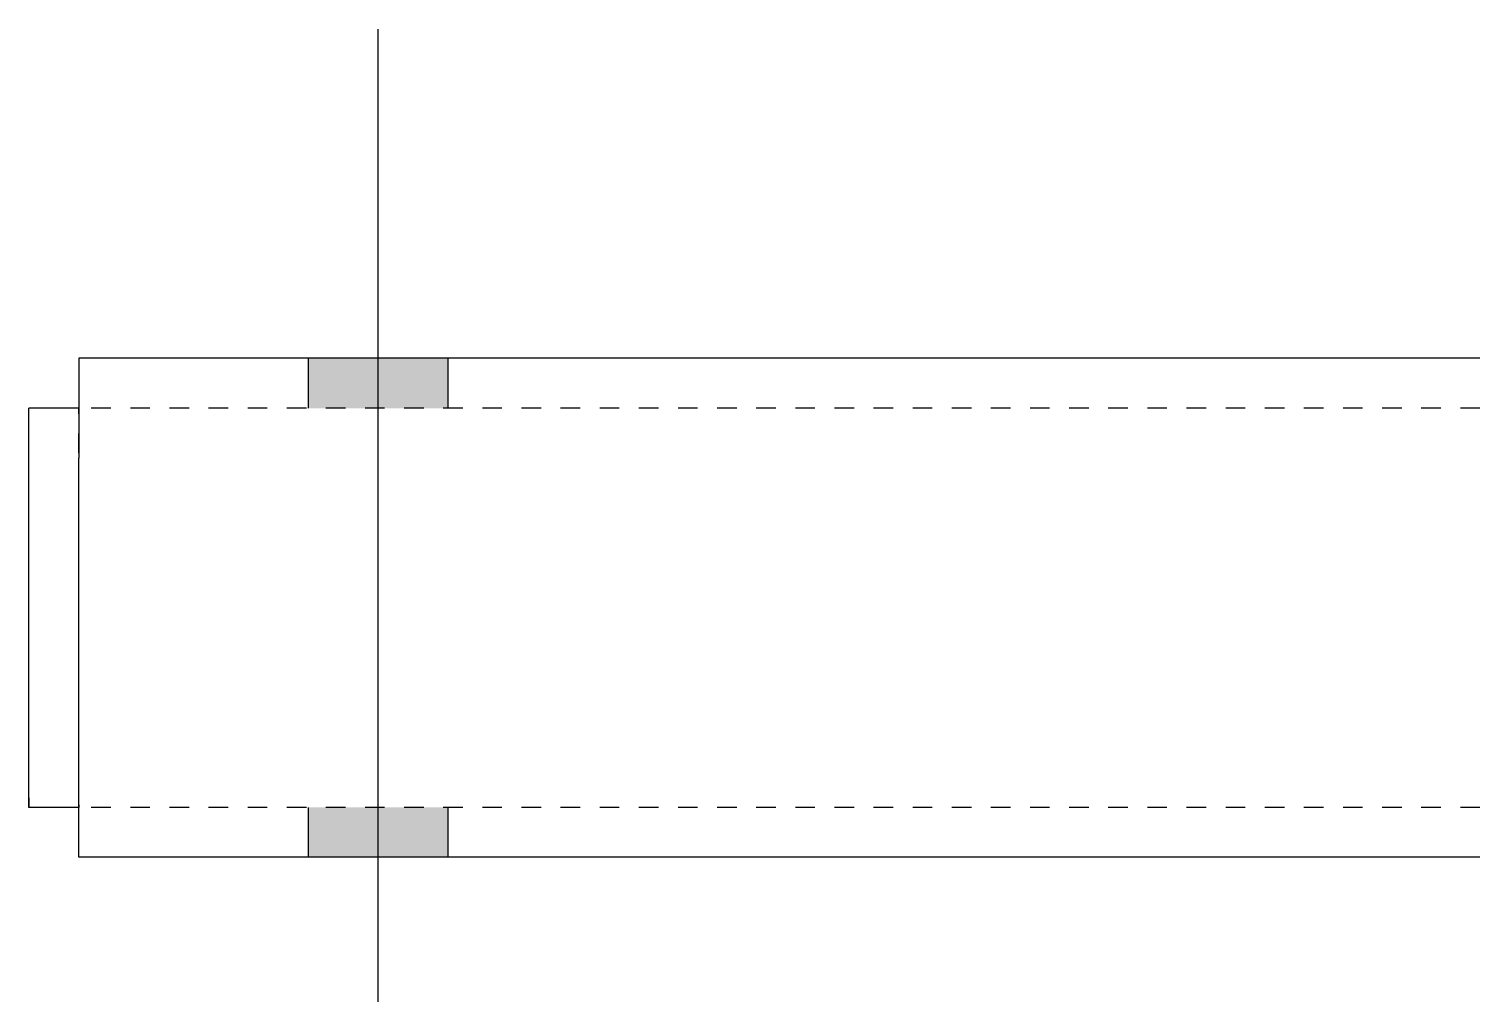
# Model space of a CAD drawing. Header units: millimetres. Extents: x 5 to 28334, y 5 to 939.
# Drawn here: x 11465.8 to 11611.2, y 13.3 to 110.8 of the extents above; entities that cross this region are included whole.
import ezdxf

# ---------------------------------------------------------------- set-up
doc = ezdxf.new("R2010")
doc.units = ezdxf.units.MM
doc.linetypes.add('DXK_LINE_DOT2', pattern=[3.9198, 1.9599, -1.9599])
doc.layers.add('STÅL', color=7, linetype='Continuous')

msp = doc.modelspace()

# ---------------------------------------------------------------- hatches: boundary and pattern name
at = {"layer": 'STÅL', "linetype": 'Continuous'}
for points in [[(11507.78, 77.8), (11493.78, 77.8), (11493.78, 72.8), (11507.78, 72.8)], [(11507.78, 32.8), (11493.78, 32.8), (11493.78, 27.8), (11507.78, 27.8)]]:
    msp.add_hatch(color=96, dxfattribs=at).paths.add_polyline_path(points)

# ---------------------------------------------------------------- linework, layer by layer
at = {"layer": 'STÅL', "color": 96, "linetype": 'Continuous'}
for p, q in [((11500.78, 13.3), (11500.78, 110.8)), ((11493.78, 72.8), (11493.78, 77.8)), ((11507.78, 72.8), (11507.78, 77.8)), ((11493.78, 27.8), (11493.78, 32.8)), ((11507.78, 27.8), (11507.78, 32.8))]:
    msp.add_line(p, q, dxfattribs=at)
at = {"layer": 'STÅL', "color": 2, "linetype": 'Continuous'}
for p, q in [((11470.78, 77.8), (11470.78, 67.8)), ((11611.17, 77.8), (11470.78, 77.8)), ((11470.78, 72.8), (11465.78, 72.8)), ((11465.78, 33.75), (11465.78, 72.8)), ((11470.78, 30.73), (11470.78, 67.8)), ((11465.78, 33.04), (11465.78, 33.75)), ((11465.78, 32.8), (11465.78, 33.04)), ((11470.78, 32.8), (11465.78, 32.8)), ((11470.78, 28.56), (11470.78, 30.73)), ((11470.78, 27.8), (11470.78, 28.56)), ((11611.17, 27.8), (11470.78, 27.8))]:
    msp.add_line(p, q, dxfattribs=at)
at = {"layer": 'STÅL', "color": 7, "linetype": 'DXK_LINE_DOT2'}
for p, q in [((11470.78, 77.8), (11470.78, 72.8)), ((11470.78, 33.04), (11470.78, 72.8)), ((11611.17, 72.8), (11470.78, 72.8)), ((11465.78, 33.75), (11465.78, 33.04)), ((11465.78, 33.04), (11465.78, 32.8)), ((11470.78, 33.04), (11470.78, 32.8)), ((11611.17, 32.8), (11470.78, 32.8))]:
    msp.add_line(p, q, dxfattribs=at)

doc.saveas('drawing.dxf')
